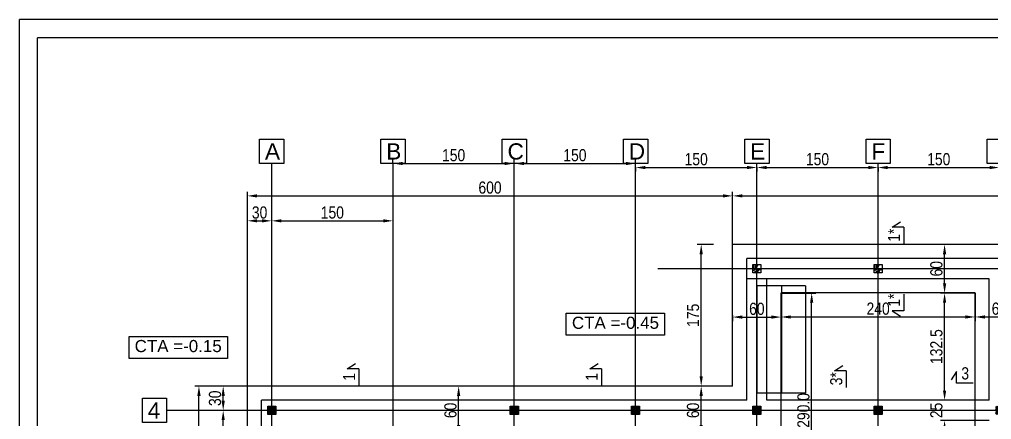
# Model space of a CAD drawing. Header units: millimetres. Extents: x 10453 to 58457, y -15634 to -5634.
# Drawn here: x 43696 to 44898, y -6981 to -6487 of the extents above; entities that cross this region are included whole.
import ezdxf

# ---------------------------------------------------------------- set-up
doc = ezdxf.new("R2010")
doc.units = ezdxf.units.MM
doc.header["$MEASUREMENT"] = 0
doc.layers.get('Defpoints').update_dxf_attribs({"color": 210, "lineweight": 0})
doc.styles.add('1pe200', font='arial.ttf', dxfattribs={"height": 55})
doc.styles.add('NICU', font='ARIALN.TTF')
doc.dimstyles.new('1-50', dxfattribs={"dimtxt": 15, "dimasz": 12, "dimexe": 5, "dimexo": 0, "dimgap": 2.5, "dimtad": 1, "dimdec": 0, "dimzin": 1, "dimdsep": 46, "dimtxsty": 'NICU', "dimcen": 2.5, "dimclrd": 256, "dimclre": 256, "dimclrt": 256, "dimadec": 0, "dimazin": 0, "dimtfac": 1, "dimtdec": 0, "dimtofl": 0, "dimtmove": 1, "dimatfit": 3, "dimfxl": 5, "dimtolj": 1, "dimtzin": 3, "dimlwd": -1, "dimlwe": -1, "dimarcsym": 0})

# ---------------------------------------------------------------- blocks, each defined once
blk = doc.blocks.new('*D65')
at = {"ltscale": 10, "transparency": 16777216}
for p, q in [((43978, -6940), (43978, -6730.8)), ((44008, -6735.8), (44008, -6730.8)), ((43990, -6735.8), (43996, -6735.8))]:
    blk.add_line(p, q, dxfattribs=at)
for points in [[(43990, -6733.8), (43990, -6737.8), (43978, -6735.8)], [(43996, -6733.8), (43996, -6737.8), (44008, -6735.8)]]:
    blk.add_solid(points, dxfattribs=at)
at = {"layer": 'Defpoints', "color": 0, "ltscale": 10, "transparency": 16777216}
for p in [(44008, -6735.8), (44008, -6735.8), (43978, -6940)]:
    blk.add_point(p, dxfattribs=at)
at = {"ltscale": 10, "transparency": 16777216, "insert": (43993, -6725.6), "char_height": 15, "attachment_point": 5, "style": 'NICU'}
blk.add_mtext('\\A1;30', dxfattribs=at)
blk = doc.blocks.new('*D66')
at = {"ltscale": 10, "transparency": 16777216}
for p, q in [((44158, -6665), (44158, -6740.8)), ((44008, -6735.8), (44008, -6730.8)), ((44020, -6735.8), (44146, -6735.8))]:
    blk.add_line(p, q, dxfattribs=at)
for points in [[(44020, -6733.8), (44020, -6737.8), (44008, -6735.8)], [(44146, -6733.8), (44146, -6737.8), (44158, -6735.8)]]:
    blk.add_solid(points, dxfattribs=at)
at = {"layer": 'Defpoints', "color": 0, "ltscale": 10, "transparency": 16777216}
for p in [(44158, -6665), (44008, -6735.8), (44158, -6735.8)]:
    blk.add_point(p, dxfattribs=at)
at = {"ltscale": 10, "transparency": 16777216, "insert": (44083, -6725.6), "char_height": 15, "attachment_point": 5, "style": 'NICU'}
blk.add_mtext('\\A1;150', dxfattribs=at)
blk = doc.blocks.new('*D67')
at = {"ltscale": 10, "transparency": 16777216}
for p, q in [((44158, -6665), (44158, -6660)), ((44308, -6665), (44308, -6660)), ((44170, -6665), (44296, -6665))]:
    blk.add_line(p, q, dxfattribs=at)
for points in [[(44170, -6663), (44170, -6667), (44158, -6665)], [(44296, -6663), (44296, -6667), (44308, -6665)]]:
    blk.add_solid(points, dxfattribs=at)
at = {"layer": 'Defpoints', "color": 0, "ltscale": 10, "transparency": 16777216}
for p in [(44158, -6665), (44308, -6665), (44308, -6665)]:
    blk.add_point(p, dxfattribs=at)
at = {"ltscale": 10, "transparency": 16777216, "insert": (44233, -6654.8), "char_height": 15, "attachment_point": 5, "style": 'NICU'}
blk.add_mtext('\\A1;150', dxfattribs=at)
blk = doc.blocks.new('*D68')
at = {"ltscale": 10, "transparency": 16777216}
for p, q in [((44308, -6665), (44308, -6660)), ((44458, -6670), (44458, -6660)), ((44320, -6665), (44446, -6665))]:
    blk.add_line(p, q, dxfattribs=at)
for points in [[(44320, -6663), (44320, -6667), (44308, -6665)], [(44446, -6663), (44446, -6667), (44458, -6665)]]:
    blk.add_solid(points, dxfattribs=at)
at = {"layer": 'Defpoints', "color": 0, "ltscale": 10, "transparency": 16777216}
for p in [(44308, -6665), (44458, -6665), (44458, -6670)]:
    blk.add_point(p, dxfattribs=at)
at = {"ltscale": 10, "transparency": 16777216, "insert": (44383, -6654.8), "char_height": 15, "attachment_point": 5, "style": 'NICU'}
blk.add_mtext('\\A1;150', dxfattribs=at)
blk = doc.blocks.new('*D69')
at = {"ltscale": 10, "transparency": 16777216}
for p, q in [((44458, -6670), (44458, -6675)), ((44470, -6670), (44596, -6670)), ((44608, -6670), (44608, -6675))]:
    blk.add_line(p, q, dxfattribs=at)
for points in [[(44470, -6668), (44470, -6672), (44458, -6670)], [(44596, -6668), (44596, -6672), (44608, -6670)]]:
    blk.add_solid(points, dxfattribs=at)
at = {"layer": 'Defpoints', "color": 0, "ltscale": 10, "transparency": 16777216}
for p in [(44458, -6670), (44608, -6670), (44608, -6670)]:
    blk.add_point(p, dxfattribs=at)
at = {"ltscale": 10, "transparency": 16777216, "insert": (44533, -6659.8), "char_height": 15, "attachment_point": 5, "style": 'NICU'}
blk.add_mtext('\\A1;150', dxfattribs=at)
blk = doc.blocks.new('*D70')
at = {"ltscale": 10, "transparency": 16777216}
for p, q in [((44608, -6670), (44608, -6675)), ((44620, -6670), (44746, -6670)), ((44758, -6670), (44758, -6675))]:
    blk.add_line(p, q, dxfattribs=at)
for points in [[(44620, -6668), (44620, -6672), (44608, -6670)], [(44746, -6668), (44746, -6672), (44758, -6670)]]:
    blk.add_solid(points, dxfattribs=at)
at = {"layer": 'Defpoints', "color": 0, "ltscale": 10, "transparency": 16777216}
for p in [(44608, -6670), (44758, -6670), (44758, -6670)]:
    blk.add_point(p, dxfattribs=at)
at = {"ltscale": 10, "transparency": 16777216, "insert": (44683, -6659.8), "char_height": 15, "attachment_point": 5, "style": 'NICU'}
blk.add_mtext('\\A1;150', dxfattribs=at)
blk = doc.blocks.new('*D71')
at = {"ltscale": 10, "transparency": 16777216}
for p, q in [((44758, -6670), (44758, -6675)), ((44770, -6670), (44896, -6670)), ((44908, -6670), (44908, -6675))]:
    blk.add_line(p, q, dxfattribs=at)
for points in [[(44770, -6668), (44770, -6672), (44758, -6670)], [(44896, -6668), (44896, -6672), (44908, -6670)]]:
    blk.add_solid(points, dxfattribs=at)
at = {"layer": 'Defpoints', "color": 0, "ltscale": 10, "transparency": 16777216}
for p in [(44758, -6670), (44908, -6670), (44908, -6670)]:
    blk.add_point(p, dxfattribs=at)
at = {"ltscale": 10, "transparency": 16777216, "insert": (44833, -6659.8), "char_height": 15, "attachment_point": 5, "style": 'NICU'}
blk.add_mtext('\\A1;150', dxfattribs=at)
blk = doc.blocks.new('*D76')
at = {"ltscale": 10, "transparency": 16777216}
for p, q in [((43978, -6735), (43978, -6700)), ((43990, -6705), (44566, -6705)), ((44578, -6765), (44578, -6700))]:
    blk.add_line(p, q, dxfattribs=at)
for points in [[(43990, -6703), (43990, -6707), (43978, -6705)], [(44566, -6703), (44566, -6707), (44578, -6705)]]:
    blk.add_solid(points, dxfattribs=at)
at = {"layer": 'Defpoints', "color": 0, "ltscale": 10, "transparency": 16777216}
for p in [(44578, -6705), (43978, -6735), (44578, -6765)]:
    blk.add_point(p, dxfattribs=at)
at = {"ltscale": 10, "transparency": 16777216, "insert": (44278, -6694.8), "char_height": 15, "attachment_point": 5, "style": 'NICU'}
blk.add_mtext('\\A1;600', dxfattribs=at)
blk = doc.blocks.new('*D77')
at = {"ltscale": 10, "transparency": 16777216}
for p, q in [((44578, -6765), (44578, -6700)), ((44590, -6705), (45376, -6705)), ((45388, -6765), (45388, -6700))]:
    blk.add_line(p, q, dxfattribs=at)
for points in [[(44590, -6703), (44590, -6707), (44578, -6705)], [(45376, -6703), (45376, -6707), (45388, -6705)]]:
    blk.add_solid(points, dxfattribs=at)
at = {"layer": 'Defpoints', "color": 0, "ltscale": 10, "transparency": 16777216}
for p in [(45388, -6705), (44578, -6765), (45388, -6765)]:
    blk.add_point(p, dxfattribs=at)
at = {"ltscale": 10, "transparency": 16777216, "insert": (44983, -6694.8), "char_height": 15, "attachment_point": 5, "style": 'NICU'}
blk.add_mtext('\\A1;810', dxfattribs=at)
blk = doc.blocks.new('*D88')
at = {"ltscale": 10, "transparency": 16777216}
for p, q in [((43978, -6970), (43943, -6970)), ((43948, -7133), (43948, -6982)), ((43978, -7145), (43943, -7145))]:
    blk.add_line(p, q, dxfattribs=at)
for points in [[(43946, -6982), (43950, -6982), (43948, -6970)], [(43946, -7133), (43950, -7133), (43948, -7145)]]:
    blk.add_solid(points, dxfattribs=at)
at = {"layer": 'Defpoints', "color": 0, "ltscale": 10, "transparency": 16777216}
for p in [(43948, -6970), (43978, -6970), (43978, -7145)]:
    blk.add_point(p, dxfattribs=at)
at = {"ltscale": 10, "transparency": 16777216, "insert": (43937.9, -7057.5), "char_height": 15, "attachment_point": 5, "rotation": 90, "style": 'NICU'}
blk.add_mtext('\\A1;175', dxfattribs=at)
blk = doc.blocks.new('*D89')
at = {"ltscale": 10, "transparency": 16777216}
for p, q in [((43978, -6940), (43943, -6940)), ((43948, -6958), (43948, -6952)), ((43978, -6970), (43943, -6970))]:
    blk.add_line(p, q, dxfattribs=at)
for points in [[(43946, -6952), (43950, -6952), (43948, -6940)], [(43946, -6958), (43950, -6958), (43948, -6970)]]:
    blk.add_solid(points, dxfattribs=at)
at = {"layer": 'Defpoints', "color": 0, "ltscale": 10, "transparency": 16777216}
for p in [(43948, -6940), (43978, -6940), (43978, -6970)]:
    blk.add_point(p, dxfattribs=at)
at = {"ltscale": 10, "transparency": 16777216, "insert": (43937.9, -6955), "char_height": 15, "attachment_point": 5, "rotation": 90, "style": 'NICU'}
blk.add_mtext('\\A1;30', dxfattribs=at)
blk = doc.blocks.new('*D90')
at = {"ltscale": 10, "transparency": 16777216}
for p, q in [((43978, -6940), (43913, -6940)), ((43918, -7513), (43918, -6952)), ((43978, -7525), (43913, -7525))]:
    blk.add_line(p, q, dxfattribs=at)
for points in [[(43916, -6952), (43920, -6952), (43918, -6940)], [(43916, -7513), (43920, -7513), (43918, -7525)]]:
    blk.add_solid(points, dxfattribs=at)
at = {"layer": 'Defpoints', "color": 0, "ltscale": 10, "transparency": 16777216}
for p in [(43918, -6940), (43978, -6940), (43978, -7525)]:
    blk.add_point(p, dxfattribs=at)
at = {"ltscale": 10, "transparency": 16777216, "insert": (43907.9, -7232.5), "char_height": 15, "attachment_point": 5, "rotation": 90, "style": 'NICU'}
blk.add_mtext('\\A1;585', dxfattribs=at)
blk = doc.blocks.new('*D91')
at = {"ltscale": 10, "transparency": 16777216}
for p, q in [((44554.3, -6765), (44534.2, -6765)), ((44539.2, -6928), (44539.2, -6777)), ((44578, -6940), (44534.2, -6940))]:
    blk.add_line(p, q, dxfattribs=at)
for points in [[(44537.2, -6777), (44541.2, -6777), (44539.2, -6765)], [(44537.2, -6928), (44541.2, -6928), (44539.2, -6940)]]:
    blk.add_solid(points, dxfattribs=at)
at = {"layer": 'Defpoints', "color": 0, "ltscale": 10, "transparency": 16777216}
for p in [(44539.2, -6765), (44554.3, -6765), (44578, -6940)]:
    blk.add_point(p, dxfattribs=at)
at = {"ltscale": 10, "transparency": 16777216, "insert": (44529.1, -6852.5), "char_height": 15, "attachment_point": 5, "rotation": 90, "style": 'NICU'}
blk.add_mtext('\\A1;175', dxfattribs=at)
blk = doc.blocks.new('*D105')
at = {"ltscale": 10, "transparency": 16777216}
for p, q in [((44638, -6825), (44638, -6859.6)), ((44878, -6825), (44878, -6859.6)), ((44650, -6854.6), (44866, -6854.6))]:
    blk.add_line(p, q, dxfattribs=at)
for points in [[(44650, -6852.6), (44650, -6856.6), (44638, -6854.6)], [(44866, -6852.6), (44866, -6856.6), (44878, -6854.6)]]:
    blk.add_solid(points, dxfattribs=at)
at = {"layer": 'Defpoints', "color": 0, "ltscale": 10, "transparency": 16777216}
for p in [(44638, -6825), (44878, -6825), (44878, -6854.6)]:
    blk.add_point(p, dxfattribs=at)
at = {"ltscale": 10, "transparency": 16777216, "insert": (44758, -6844.4), "char_height": 15, "attachment_point": 5, "style": 'NICU'}
blk.add_mtext('\\A1;240', dxfattribs=at)
blk = doc.blocks.new('*D106')
at = {"ltscale": 10, "transparency": 16777216}
for p, q in [((44878, -6825), (44878, -6859.6)), ((44938, -6825), (44938, -6859.6)), ((44890, -6854.6), (44926, -6854.6))]:
    blk.add_line(p, q, dxfattribs=at)
for points in [[(44890, -6852.6), (44890, -6856.6), (44878, -6854.6)], [(44926, -6852.6), (44926, -6856.6), (44938, -6854.6)]]:
    blk.add_solid(points, dxfattribs=at)
at = {"layer": 'Defpoints', "color": 0, "ltscale": 10, "transparency": 16777216}
for p in [(44878, -6825), (44938, -6825), (44938, -6854.6)]:
    blk.add_point(p, dxfattribs=at)
at = {"ltscale": 10, "transparency": 16777216, "insert": (44908, -6844.4), "char_height": 15, "attachment_point": 5, "style": 'NICU'}
blk.add_mtext('\\A1;60', dxfattribs=at)
blk = doc.blocks.new('*D115')
at = {"ltscale": 10, "transparency": 16777216}
for p, q in [((44878, -6825), (44835.2, -6825)), ((44840.2, -6945.5), (44840.2, -6837)), ((44878, -6957.5), (44835.2, -6957.5))]:
    blk.add_line(p, q, dxfattribs=at)
for points in [[(44838.2, -6837), (44842.2, -6837), (44840.2, -6825)], [(44838.2, -6945.5), (44842.2, -6945.5), (44840.2, -6957.5)]]:
    blk.add_solid(points, dxfattribs=at)
at = {"layer": 'Defpoints', "color": 0, "ltscale": 10, "transparency": 16777216}
for p in [(44840.2, -6825), (44878, -6825), (44878, -6957.5)]:
    blk.add_point(p, dxfattribs=at)
at = {"ltscale": 10, "transparency": 16777216, "insert": (44830.1, -6891.2), "char_height": 15, "attachment_point": 5, "rotation": 90, "style": 'NICU'}
blk.add_mtext('\\A1;132.5', dxfattribs=at)
blk = doc.blocks.new('*D116')
at = {"ltscale": 10, "transparency": 16777216}
for p, q in [((44840.2, -6765), (44835.2, -6765)), ((44840.2, -6813), (44840.2, -6777)), ((44878, -6825), (44835.2, -6825))]:
    blk.add_line(p, q, dxfattribs=at)
for points in [[(44838.2, -6777), (44842.2, -6777), (44840.2, -6765)], [(44838.2, -6813), (44842.2, -6813), (44840.2, -6825)]]:
    blk.add_solid(points, dxfattribs=at)
at = {"layer": 'Defpoints', "color": 0, "ltscale": 10, "transparency": 16777216}
for p in [(44840.2, -6765), (44840.2, -6765), (44878, -6825)]:
    blk.add_point(p, dxfattribs=at)
at = {"ltscale": 10, "transparency": 16777216, "insert": (44830.1, -6795), "char_height": 15, "attachment_point": 5, "rotation": 90, "style": 'NICU'}
blk.add_mtext('\\A1;60', dxfattribs=at)
blk = doc.blocks.new('*D119')
at = {"ltscale": 10, "transparency": 16777216}
for p, q in [((44578, -6940), (44534.2, -6940)), ((44539.2, -6988), (44539.2, -6952)), ((44578, -7000), (44534.2, -7000))]:
    blk.add_line(p, q, dxfattribs=at)
for points in [[(44537.2, -6952), (44541.2, -6952), (44539.2, -6940)], [(44537.2, -6988), (44541.2, -6988), (44539.2, -7000)]]:
    blk.add_solid(points, dxfattribs=at)
at = {"layer": 'Defpoints', "color": 0, "ltscale": 10, "transparency": 16777216}
for p in [(44539.2, -6940), (44578, -6940), (44578, -7000)]:
    blk.add_point(p, dxfattribs=at)
at = {"ltscale": 10, "transparency": 16777216, "insert": (44529.1, -6970), "char_height": 15, "attachment_point": 5, "rotation": 90, "style": 'NICU'}
blk.add_mtext('\\A1;60', dxfattribs=at)
blk = doc.blocks.new('*D121')
at = {"ltscale": 10, "transparency": 16777216}
for p, q in [((44308, -6940), (44234.2, -6940)), ((44239.2, -6988), (44239.2, -6952)), ((44278, -7000), (44234.2, -7000))]:
    blk.add_line(p, q, dxfattribs=at)
for points in [[(44237.2, -6952), (44241.2, -6952), (44239.2, -6940)], [(44237.2, -6988), (44241.2, -6988), (44239.2, -7000)]]:
    blk.add_solid(points, dxfattribs=at)
at = {"layer": 'Defpoints', "color": 0, "ltscale": 10, "transparency": 16777216}
for p in [(44239.2, -6940), (44308, -6940), (44278, -7000)]:
    blk.add_point(p, dxfattribs=at)
at = {"ltscale": 10, "transparency": 16777216, "insert": (44229.1, -6970), "char_height": 15, "attachment_point": 5, "rotation": 90, "style": 'NICU'}
blk.add_mtext('\\A1;60', dxfattribs=at)
blk = doc.blocks.new('*D123')
at = {"ltscale": 10, "transparency": 16777216}
for p, q in [((44578, -6852.5), (44578, -6859.7)), ((44638, -6859.6), (44638, -6849.7)), ((44590, -6854.7), (44626, -6854.7))]:
    blk.add_line(p, q, dxfattribs=at)
for points in [[(44590, -6852.7), (44590, -6856.7), (44578, -6854.7)], [(44626, -6852.7), (44626, -6856.7), (44638, -6854.7)]]:
    blk.add_solid(points, dxfattribs=at)
at = {"layer": 'Defpoints', "color": 0, "ltscale": 10, "transparency": 16777216}
for p in [(44578, -6852.5), (44638, -6854.7), (44638, -6859.6)]:
    blk.add_point(p, dxfattribs=at)
at = {"ltscale": 10, "transparency": 16777216, "insert": (44608, -6844.6), "char_height": 15, "attachment_point": 5, "style": 'NICU'}
blk.add_mtext('\\A1;60', dxfattribs=at)
blk = doc.blocks.new('*D420')
at = {"ltscale": 10, "transparency": 16777216}
for p, q in [((44840.2, -6945.5), (44840.2, -6933.5)), ((44895.5, -6957.5), (44835.2, -6957.5)), ((44895.5, -6982.5), (44835.2, -6982.5)), ((44840.2, -6994.5), (44840.2, -7006.5))]:
    blk.add_line(p, q, dxfattribs=at)
for points in [[(44838.2, -6945.5), (44842.2, -6945.5), (44840.2, -6957.5)], [(44838.2, -6994.5), (44842.2, -6994.5), (44840.2, -6982.5)]]:
    blk.add_solid(points, dxfattribs=at)
at = {"layer": 'Defpoints', "color": 0, "ltscale": 10, "transparency": 16777216}
for p in [(44895.5, -6957.5), (44840.2, -6982.5), (44895.5, -6982.5)]:
    blk.add_point(p, dxfattribs=at)
at = {"ltscale": 10, "transparency": 16777216, "insert": (44830.1, -6970), "char_height": 15, "attachment_point": 5, "rotation": 90, "style": 'NICU'}
blk.add_mtext('\\A1;25', dxfattribs=at)
blk = doc.blocks.new('*D426')
at = {"ltscale": 10, "transparency": 16777216}
for p, q in [((44638, -6825), (44680.8, -6825)), ((44675.8, -7103), (44675.8, -6837)), ((44638, -7115), (44680.8, -7115))]:
    blk.add_line(p, q, dxfattribs=at)
for points in [[(44673.8, -6837), (44677.8, -6837), (44675.8, -6825)], [(44673.8, -7103), (44677.8, -7103), (44675.8, -7115)]]:
    blk.add_solid(points, dxfattribs=at)
at = {"layer": 'Defpoints', "color": 0, "ltscale": 10, "transparency": 16777216}
for p in [(44638, -6825), (44675.8, -6825), (44638, -7115)]:
    blk.add_point(p, dxfattribs=at)
at = {"ltscale": 10, "transparency": 16777216, "insert": (44665.7, -6970), "char_height": 15, "attachment_point": 5, "rotation": 90, "style": 'NICU'}
blk.add_mtext('\\A1;290.0', dxfattribs=at)

msp = doc.modelspace()

# ---------------------------------------------------------------- hatches: boundary and pattern name
at = {"ltscale": 10}
h = msp.add_hatch(dxfattribs=at)
h.set_pattern_fill('ANSI31', color=256, scale=10, angle=90, style=0)
h.set_pattern_definition([(135, (25385.5404, -10199.9321), (-0.88388348, -0.88388348), [])])
h.paths.add_polyline_path([(44003.038, -6964.954), (44013.038, -6964.954), (44013.038, -6974.954), (44003.038, -6974.954)])
h.paths.add_polyline_path([(44003.038, -7139.954), (44013.038, -7139.954), (44013.038, -7149.954), (44003.038, -7149.954)])
h.paths.add_polyline_path([(44003.038, -7314.954), (44013.038, -7314.954), (44013.038, -7324.954), (44003.038, -7324.954)])
h.paths.add_polyline_path([(44003.038, -7489.954), (44013.038, -7489.954), (44013.038, -7499.954), (44003.038, -7499.954)])
h.paths.add_polyline_path([(44303.038, -7489.954), (44313.038, -7489.954), (44313.038, -7499.954), (44303.038, -7499.954)])
h.paths.add_polyline_path([(44303.038, -7314.954), (44313.038, -7314.954), (44313.038, -7324.954), (44303.038, -7324.954)])
h.paths.add_polyline_path([(44303.038, -7139.954), (44313.038, -7139.954), (44313.038, -7149.954), (44303.038, -7149.954)])
h.paths.add_polyline_path([(44303.038, -6964.954), (44313.038, -6964.954), (44313.038, -6974.954), (44303.038, -6974.954)])
h.paths.add_polyline_path([(44453.038, -6964.954), (44463.038, -6964.954), (44463.038, -6974.954), (44453.038, -6974.954)])
h.paths.add_polyline_path([(44453.038, -7139.954), (44463.038, -7139.954), (44463.038, -7149.954), (44453.038, -7149.954)])
h.paths.add_polyline_path([(44453.038, -7489.954), (44463.038, -7489.954), (44463.038, -7499.954), (44453.038, -7499.954)])
h.paths.add_polyline_path([(44603.038, -7489.954), (44613.038, -7489.954), (44613.038, -7499.954), (44603.038, -7499.954)])
h.paths.add_polyline_path([(44603.038, -7314.954), (44613.038, -7314.954), (44613.038, -7324.954), (44603.038, -7324.954)])
h.paths.add_polyline_path([(44603.038, -7139.954), (44613.038, -7139.954), (44613.038, -7149.954), (44603.038, -7149.954)])
h.paths.add_polyline_path([(44603.038, -6964.954), (44613.038, -6964.954), (44613.038, -6974.954), (44603.038, -6974.954)])
h.paths.add_polyline_path([(44753.038, -6964.954), (44763.038, -6964.954), (44763.038, -6974.954), (44753.038, -6974.954)])
h.paths.add_polyline_path([(44753.038, -7139.954), (44763.038, -7139.954), (44763.038, -7149.954), (44753.038, -7149.954)])
h.paths.add_polyline_path([(44753.038, -7489.954), (44763.038, -7489.954), (44763.038, -7499.954), (44753.038, -7499.954)])
h.paths.add_polyline_path([(44903.038, -7489.954), (44913.038, -7489.954), (44913.038, -7499.954), (44903.038, -7499.954)])
h.paths.add_polyline_path([(44903.038, -7314.954), (44913.038, -7314.954), (44913.038, -7324.954), (44903.038, -7324.954)])
h.paths.add_polyline_path([(44903.038, -7139.954), (44913.038, -7139.954), (44913.038, -7149.954), (44903.038, -7149.954)])
h.paths.add_polyline_path([(44903.038, -6964.954), (44913.038, -6964.954), (44913.038, -6974.954), (44903.038, -6974.954)])
h.paths.add_polyline_path([(45053.038, -6964.954), (45063.038, -6964.954), (45063.038, -6974.954), (45053.038, -6974.954)])
h.paths.add_polyline_path([(45053.038, -6789.954), (45063.038, -6789.954), (45063.038, -6799.954), (45053.038, -6799.954)])
h.paths.add_polyline_path([(45053.038, -7139.954), (45063.038, -7139.954), (45063.038, -7149.954), (45053.038, -7149.954)])
h.paths.add_polyline_path([(45053.038, -7489.954), (45063.038, -7489.954), (45063.038, -7499.954), (45053.038, -7499.954)])
h.paths.add_polyline_path([(45203.038, -7489.954), (45213.038, -7489.954), (45213.038, -7499.954), (45203.038, -7499.954)])
h.paths.add_polyline_path([(45353.038, -7489.954), (45363.038, -7489.954), (45363.038, -7499.954), (45353.038, -7499.954)])
h.paths.add_polyline_path([(45353.038, -7314.954), (45363.038, -7314.954), (45363.038, -7324.954), (45353.038, -7324.954)])
h.paths.add_polyline_path([(45203.038, -7139.954), (45213.038, -7139.954), (45213.038, -7149.954), (45203.038, -7149.954)])
h.paths.add_polyline_path([(45353.038, -7139.954), (45363.038, -7139.954), (45363.038, -7149.954), (45353.038, -7149.954)])
h.paths.add_polyline_path([(45353.038, -6964.954), (45363.038, -6964.954), (45363.038, -6974.954), (45353.038, -6974.954)])
h.paths.add_polyline_path([(45203.038, -6789.954), (45213.038, -6789.954), (45213.038, -6799.954), (45203.038, -6799.954)])
h.paths.add_polyline_path([(45353.038, -6789.954), (45363.038, -6789.954), (45363.038, -6799.954), (45353.038, -6799.954)])

# ---------------------------------------------------------------- linework, layer by layer
at = {"ltscale": 2}
for p in [(43695.989, -7890.688), (45691.19, -6487.082)]:
    msp.add_line(p, (43695.989, -6487.082), dxfattribs=at)
at = {"ltscale": 10}
for p, q in [((43718.489, -7868.188), (43718.489, -6509.582)), ((45668.69, -6509.582), (43718.489, -6509.582)), ((44668.038, -6816.204), (44608.038, -6816.204)), ((44608.038, -6816.204), (44608.038, -6948.704)), ((44638.62, -6816.204), (44638.62, -6948.704)), ((44668.038, -6816.204), (44668.038, -6948.704)), ((44668.038, -6948.704), (44608.038, -6948.704))]:
    msp.add_line(p, q, dxfattribs=at)
for p, q in [((44008.038, -7624.954), (44008.038, -6664.954)), ((44158.038, -7624.954), (44158.038, -6664.954)), ((44308.038, -7624.954), (44308.038, -6664.954)), ((44458.038, -7624.954), (44458.038, -6664.954)), ((44608.038, -7624.954), (44608.038, -6664.954)), ((44758.038, -7624.954), (44758.038, -6664.954)), ((44775.206, -6743.765), (44785.701, -6737.149)), ((44789.608, -6743.765), (44775.206, -6743.765)), ((44789.608, -6743.765), (44789.608, -6764.38)), ((45388.038, -6764.954), (44578.038, -6764.954)), ((44578.038, -6939.954), (44578.038, -6764.954)), ((45370.538, -6782.454), (44595.538, -6782.454)), ((44595.538, -6957.454), (44595.538, -6782.454)), ((45488.038, -6794.954), (44485.522, -6794.954)), ((44895.538, -6807.454), (44595.538, -6807.454)), ((44620.538, -6957.454), (44620.538, -6807.454)), ((44895.538, -6957.454), (44895.538, -6807.454)), ((44878.038, -6824.954), (44638.038, -6824.954)), ((44638.038, -7114.954), (44638.038, -6824.954)), ((44789.608, -6826.209), (44789.608, -6846.823)), ((44878.038, -7114.954), (44878.038, -6824.954)), ((44789.608, -6846.823), (44775.206, -6846.823)), ((44775.206, -6846.823), (44785.701, -6853.439)), ((44101.329, -6918.765), (44111.824, -6912.149)), ((44401.329, -6918.765), (44411.824, -6912.149)), ((44115.731, -6918.765), (44101.329, -6918.765)), ((44115.731, -6918.765), (44115.731, -6939.38)), ((44415.731, -6918.765), (44401.329, -6918.765)), ((44415.731, -6918.765), (44415.731, -6939.38)), ((44703.925, -6921.1), (44714.42, -6914.484)), ((44718.327, -6921.1), (44703.925, -6921.1)), ((44718.327, -6921.1), (44718.327, -6941.715)), ((44854.862, -6921.92), (44848.246, -6932.415)), ((44854.862, -6936.322), (44854.862, -6921.92)), ((44875.477, -6936.322), (44854.862, -6936.322)), ((43978.038, -7524.954), (43978.038, -6939.954)), ((44578.038, -6939.954), (43978.038, -6939.954)), ((43995.538, -7507.454), (43995.538, -6957.454)), ((44595.538, -6957.454), (43995.538, -6957.454)), ((44895.538, -6957.454), (44620.538, -6957.454)), ((45488.038, -6969.954), (43878.038, -6969.954))]:
    msp.add_line(p, q)
for points in [[(43993.038, -6634.954), (44023.038, -6634.954), (44023.038, -6664.954), (43993.038, -6664.954)], [(44143.038, -6634.954), (44173.038, -6634.954), (44173.038, -6664.954), (44143.038, -6664.954)], [(44293.038, -6634.954), (44323.038, -6634.954), (44323.038, -6664.954), (44293.038, -6664.954)], [(44443.038, -6634.954), (44473.038, -6634.954), (44473.038, -6664.954), (44443.038, -6664.954)], [(44593.038, -6634.954), (44623.038, -6634.954), (44623.038, -6664.954), (44593.038, -6664.954)], [(44743.038, -6634.954), (44773.038, -6634.954), (44773.038, -6664.954), (44743.038, -6664.954)], [(44893.038, -6634.954), (44923.038, -6634.954), (44923.038, -6664.954), (44893.038, -6664.954)], [(44603.038, -6789.954), (44613.038, -6789.954), (44613.038, -6799.954), (44603.038, -6799.954)], [(44753.038, -6789.954), (44763.038, -6789.954), (44763.038, -6799.954), (44753.038, -6799.954)], [(44753.038, -6789.954), (44763.038, -6789.954), (44763.038, -6799.954), (44753.038, -6799.954)], [(44372.345, -6849.741), (44493.939, -6849.741), (44493.939, -6877.133), (44372.345, -6877.133)], [(43831.538, -6878.507), (43953.132, -6878.507), (43953.132, -6905.9), (43831.538, -6905.9)], [(43848.038, -6954.954), (43878.038, -6954.954), (43878.038, -6984.954), (43848.038, -6984.954)], [(44003.038, -6964.954), (44013.038, -6964.954), (44013.038, -6974.954), (44003.038, -6974.954)], [(44303.038, -6964.954), (44313.038, -6964.954), (44313.038, -6974.954), (44303.038, -6974.954)], [(44453.038, -6964.954), (44463.038, -6964.954), (44463.038, -6974.954), (44453.038, -6974.954)], [(44603.038, -6964.954), (44613.038, -6964.954), (44613.038, -6974.954), (44603.038, -6974.954)], [(44753.038, -6964.954), (44763.038, -6964.954), (44763.038, -6974.954), (44753.038, -6974.954)]]:
    msp.add_lwpolyline(points, close=True, dxfattribs=at)
for points, knots in [([(44603.038, -6797.305), (44603.64, -6796.676), (44606.425, -6796.937), (44606.531, -6793.474), (44606.14, -6791.154), (44606.353, -6789.954)], [2.64918773, 2.64918773, 2.64918773, 2.64918773, 5.84308335, 7.90676308, 11.74530786, 11.74530786, 11.74530786, 11.74530786]), ([(44603.038, -6795.394), (44603.377, -6795.588), (44604.784, -6796.473), (44604.415, -6792.471), (44603.669, -6790.562), (44603.609, -6789.954)], [3.55881436, 3.55881436, 3.55881436, 3.55881436, 4.60508728, 8.25163808, 10.36626369, 10.36626369, 10.36626369, 10.36626369]), ([(44605.2, -6799.954), (44605.141, -6799.499), (44605.233, -6797.948), (44610.253, -6798.267), (44607.089, -6793.822), (44608.803, -6791.415), (44609.938, -6790.211), (44610.21, -6789.954)], [0.94384489, 0.94384489, 0.94384489, 0.94384489, 2.21573085, 5.81621189, 9.17596224, 12.82807848, 13.92347997, 13.92347997, 13.92347997, 13.92347997]), ([(44753.038, -6797.305), (44753.64, -6796.676), (44756.425, -6796.937), (44756.531, -6793.474), (44756.14, -6791.154), (44756.353, -6789.954)], [2.64918773, 2.64918773, 2.64918773, 2.64918773, 5.84308335, 7.90676308, 11.74530786, 11.74530786, 11.74530786, 11.74530786]), ([(44753.038, -6795.394), (44753.377, -6795.588), (44754.784, -6796.473), (44754.415, -6792.471), (44753.669, -6790.562), (44753.609, -6789.954)], [3.55881436, 3.55881436, 3.55881436, 3.55881436, 4.60508728, 8.25163808, 10.36626369, 10.36626369, 10.36626369, 10.36626369]), ([(44755.2, -6799.954), (44755.141, -6799.499), (44755.233, -6797.948), (44760.253, -6798.267), (44757.089, -6793.822), (44758.803, -6791.415), (44759.938, -6790.211), (44760.21, -6789.954)], [0.94384489, 0.94384489, 0.94384489, 0.94384489, 2.21573085, 5.81621189, 9.17596224, 12.82807848, 13.92347997, 13.92347997, 13.92347997, 13.92347997]), ([(44606.533, -6799.954), (44606.986, -6799.251), (44609.422, -6799.343), (44610.012, -6797.368), (44610.079, -6794.586), (44611.83, -6797.358), (44612.772, -6795.823), (44613.038, -6794.954)], [1.8209156, 1.8209156, 1.8209156, 1.8209156, 4.84969448, 6.48117026, 8.27520474, 9.88199369, 11.94874311, 11.94874311, 11.94874311, 11.94874311]), ([(44756.533, -6799.954), (44756.986, -6799.251), (44759.422, -6799.343), (44760.012, -6797.368), (44760.079, -6794.586), (44761.83, -6797.358), (44762.772, -6795.823), (44763.038, -6794.954)], [1.8209156, 1.8209156, 1.8209156, 1.8209156, 4.84969448, 6.48117026, 8.27520474, 9.88199369, 11.94874311, 11.94874311, 11.94874311, 11.94874311])]:
    msp.add_open_spline(points, degree=3, knots=knots, dxfattribs=at)

# ---------------------------------------------------------------- texts
at = {"ltscale": 10, "attachment_point": 1, "style": '1pe200'}
for s, insert, char_height, width in [('A', (43999.641, -6640.065), 20, 21.44505), ('B', (44149.641, -6640.065), 20, 21.44505), ('C', (44299.641, -6640.065), 20, 21.44505), ('D', (44449.641, -6640.065), 20, 21.44505), ('E', (44599.641, -6640.065), 20, 21.44505), ('F', (44749.641, -6640.065), 20, 21.44505), ('CTA =-0.45 ', (44379.286, -6854.213), 15, 114.64286), ('CTA =-0.15 ', (43838.479, -6882.98), 15, 114.64286), ('4', (43854.641, -6960.065), 20, 21.44505)]:
    msp.add_mtext(s, dxfattribs=dict(at, insert=insert, char_height=char_height, width=width))
at = {"char_height": 15, "attachment_point": 5, "rotation": 90, "style": 'NICU'}
for s, insert in [('1*', (44777.573, -6753.531)), ('1*', (44777.609, -6833.784)), ('1', (44103.696, -6928.531)), ('1', (44403.696, -6928.531)), ('3*', (44706.292, -6930.866))]:
    msp.add_mtext(s, dxfattribs=dict(at, insert=insert))
at = {"insert": (44865.71, -6924.323), "char_height": 15, "attachment_point": 5, "style": 'NICU'}
msp.add_mtext('3', dxfattribs=at)

# ---------------------------------------------------------------- dimensions: what is measured, and where the dimension line sits
at = {"ltscale": 10}
for base, p1, p2, picture, middle in [((44308.038, -6664.954), (44158.038, -6664.954), (44308.038, -6664.954), '*D67', (44233.038, -6654.796)), ((44458.038, -6664.954), (44308.038, -6664.954), (44458.038, -6669.99), '*D68', (44383.038, -6654.796)), ((44608.038, -6669.99), (44458.038, -6669.99), (44608.038, -6669.99), '*D69', (44533.038, -6659.831)), ((44758.038, -6669.99), (44608.038, -6669.99), (44758.038, -6669.99), '*D70', (44683.038, -6659.831)), ((44908.038, -6669.99), (44758.038, -6669.99), (44908.038, -6669.99), '*D71', (44833.038, -6659.831)), ((44158.038, -6735.752), (44008.038, -6735.752), (44158.038, -6664.954), '*D66', (44083.038, -6725.594)), ((44578.038, -6704.954), (43978.038, -6734.954), (44578.038, -6764.954), '*D76', (44278.038, -6694.796)), ((45388.038, -6704.954), (44578.038, -6764.954), (45388.038, -6764.954), '*D77', (44983.038, -6694.796)), ((44008.038, -6735.752), (43978.038, -6939.954), (44008.038, -6735.752), '*D65', (43993.038, -6725.594)), ((44878.038, -6854.596), (44638.038, -6824.954), (44878.038, -6824.954), '*D105', (44758.038, -6844.438)), ((44938.038, -6854.596), (44878.038, -6824.954), (44938.038, -6824.954), '*D106', (44908.038, -6844.438)), ((44638.038, -6854.731), (44578.038, -6852.454), (44638.038, -6859.596), '*D123', (44608.038, -6844.573))]:
    dim = msp.add_linear_dim(base=base, p1=p1, p2=p2, dimstyle='1-50', dxfattribs=at)
    dim.commit()
    dim.dimension.update_dxf_attribs({"geometry": picture, "text_midpoint": middle})
for base, p1, p2, picture, middle in [((44539.234, -6764.954), (44578.038, -6939.954), (44554.333, -6764.954), '*D91', (44529.075, -6852.454)), ((44840.237, -6764.954), (44878.038, -6824.954), (44840.237, -6764.954), '*D116', (44830.078, -6794.954)), ((44840.237, -6982.454), (44895.538, -6957.454), (44895.538, -6982.454), '*D420', (44830.078, -6969.954)), ((43918.038, -6939.954), (43978.038, -7524.954), (43978.038, -6939.954), '*D90', (43907.879, -7232.454)), ((43948.038, -6939.954), (43978.038, -6969.954), (43978.038, -6939.954), '*D89', (43937.879, -6954.954)), ((44239.234, -6939.954), (44278.038, -6999.954), (44308.038, -6939.954), '*D121', (44229.075, -6969.954)), ((44539.234, -6939.954), (44578.038, -6999.954), (44578.038, -6939.954), '*D119', (44529.075, -6969.954)), ((43948.038, -6969.954), (43978.038, -7144.954), (43978.038, -6969.954), '*D88', (43937.879, -7057.454))]:
    dim = msp.add_linear_dim(base=base, p1=p1, p2=p2, angle=90, dimstyle='1-50', dxfattribs=at)
    dim.commit()
    dim.dimension.update_dxf_attribs({"geometry": picture, "text_midpoint": middle})
for base, p1, p2, picture, middle in [((44675.839, -6824.954), (44638.038, -7114.954), (44638.038, -6824.954), '*D426', (44665.68, -6969.954)), ((44840.237, -6824.954), (44878.038, -6957.454), (44878.038, -6824.954), '*D115', (44830.078, -6891.204))]:
    dim = msp.add_linear_dim(base=base, p1=p1, p2=p2, angle=90, dimstyle='1-50', override={"dimdec": 1}, dxfattribs=at)
    dim.commit()
    dim.dimension.update_dxf_attribs({"geometry": picture, "text_midpoint": middle})

doc.saveas('drawing.dxf')
